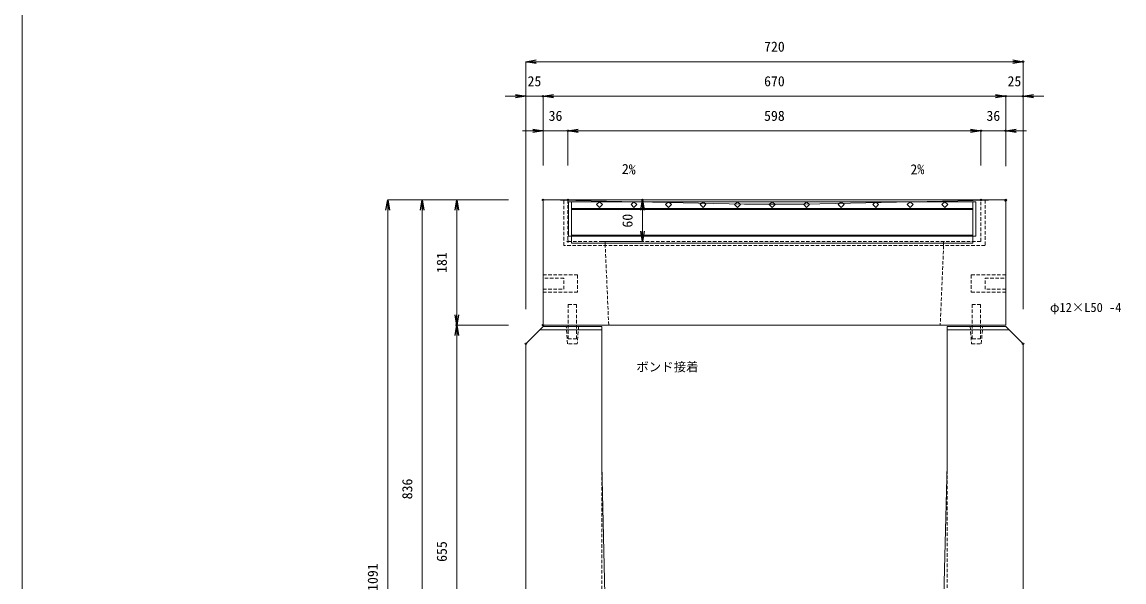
# Model space of a CAD drawing. Units: millimetres, scale not verified. Extents: x -1945 to 1945, y -1125 to 1715.
# Drawn here: x -1945 to -349, y -315 to 495 of the extents above; entities that cross this region are included whole.
import ezdxf
from ezdxf.enums import TextEntityAlignment as Align

# ---------------------------------------------------------------- set-up
doc = ezdxf.new("R2010")
doc.units = ezdxf.units.MM
doc.header["$LTSCALE"] = 10
doc.header["$PDMODE"] = 32
doc.header["$PDSIZE"] = 2
doc.linetypes.add('USER1', pattern=[0.75, 0.5, -0.25])
doc.layers.add('0-0_0', color=7, linetype='Continuous')
doc.layers.add('0-2_DEFPOINTS', color=7, linetype='Continuous')
for name, color, linetype, lineweight in [('0-1_TITLE', 7, 'Continuous', 18), ('0-3_KIJUN', 7, 'USER1', 18), ('0-5_SUNPO', 3, 'Continuous', 18), ('0-6_10-GR', 5, 'Continuous', 18)]:
    doc.layers.add(name, color=color, linetype=linetype, lineweight=lineweight)
doc.styles.add('ＭＳ ゴシック', font='')
doc.styles.get('ＭＳ ゴシック').set_extended_font_data('MS Gothic')

# ---------------------------------------------------------------- blocks, each defined once
blk = doc.blocks.new('_OPEN')
at = {"layer": '0-0_0'}
blk.add_line((0, 0), (-1, 0), dxfattribs=at)
blk.add_lwpolyline([(-1, 0.1667), (0, 0), (-1, -0.1667)], dxfattribs=at)
blk = doc.blocks.new('D1')
at = {"layer": '0-2_DEFPOINTS'}
for p in [(754.48, 1807.39), (754.48, 1657.39), (729.48, 1449.39)]:
    blk.add_point(p, dxfattribs=at)
at = {"layer": '0-5_SUNPO'}
for p, q in [((714.48, 1807.39), (699.48, 1807.39)), ((729.48, 1499.39), (729.48, 1807.39)), ((729.48, 1807.39), (754.48, 1807.39)), ((754.48, 1707.39), (754.48, 1807.39)), ((769.48, 1807.39), (784.48, 1807.39))]:
    blk.add_line(p, q, dxfattribs=at)
at = {"layer": '0-5_SUNPO', "xscale": 15, "yscale": 15}
blk.add_blockref('_OPEN', (729.48, 1807.39), dxfattribs=at)
at = {"layer": '0-5_SUNPO', "xscale": 15, "yscale": 15, "rotation": 180}
blk.add_blockref('_OPEN', (754.48, 1807.39), dxfattribs=at)
at = {"layer": '0-5_SUNPO', "color": 7, "style": 'ＭＳ ゴシック'}
blk.add_text('25', height=14.66, dxfattribs=at).set_placement((731.98, 1817.39), align=Align.BOTTOM_LEFT)
blk = doc.blocks.new('D2')
at = {"layer": '0-2_DEFPOINTS'}
for p in [(1424.48, 1807.39), (754.48, 1657.39), (1424.48, 1656.39)]:
    blk.add_point(p, dxfattribs=at)
at = {"layer": '0-5_SUNPO'}
for p, q in [((754.48, 1707.39), (754.48, 1807.39)), ((769.48, 1807.39), (1409.48, 1807.39)), ((1424.48, 1706.39), (1424.48, 1807.39))]:
    blk.add_line(p, q, dxfattribs=at)
at = {"layer": '0-5_SUNPO', "xscale": 15, "yscale": 15, "rotation": 180}
blk.add_blockref('_OPEN', (754.48, 1807.39), dxfattribs=at)
at = {"layer": '0-5_SUNPO', "xscale": 15, "yscale": 15}
blk.add_blockref('_OPEN', (1424.48, 1807.39), dxfattribs=at)
at = {"layer": '0-5_SUNPO', "color": 7, "style": 'ＭＳ ゴシック'}
blk.add_text('670', height=14.66, dxfattribs=at).set_placement((1074.48, 1817.39), align=Align.BOTTOM_LEFT)
blk = doc.blocks.new('D3')
at = {"layer": '0-2_DEFPOINTS'}
for p in [(1449.48, 1807.39), (1424.48, 1656.39), (1449.48, 1449.39)]:
    blk.add_point(p, dxfattribs=at)
at = {"layer": '0-5_SUNPO'}
for p, q in [((1409.48, 1807.39), (1394.48, 1807.39)), ((1424.48, 1706.39), (1424.48, 1807.39)), ((1424.48, 1807.39), (1449.48, 1807.39)), ((1449.48, 1499.39), (1449.48, 1807.39)), ((1464.48, 1807.39), (1479.48, 1807.39))]:
    blk.add_line(p, q, dxfattribs=at)
at = {"layer": '0-5_SUNPO', "xscale": 15, "yscale": 15}
blk.add_blockref('_OPEN', (1424.48, 1807.39), dxfattribs=at)
at = {"layer": '0-5_SUNPO', "xscale": 15, "yscale": 15, "rotation": 180}
blk.add_blockref('_OPEN', (1449.48, 1807.39), dxfattribs=at)
at = {"layer": '0-5_SUNPO', "color": 7, "style": 'ＭＳ ゴシック'}
blk.add_text('25', height=14.66, dxfattribs=at).set_placement((1426.98, 1817.39), align=Align.BOTTOM_LEFT)
blk = doc.blocks.new('D4')
at = {"layer": '0-2_DEFPOINTS'}
for p in [(1449.48, 1857.39), (729.48, 1449.39), (1449.48, 1449.39)]:
    blk.add_point(p, dxfattribs=at)
at = {"layer": '0-5_SUNPO'}
for p, q in [((729.48, 1499.39), (729.48, 1857.39)), ((744.48, 1857.39), (1434.48, 1857.39)), ((1449.48, 1499.39), (1449.48, 1857.39))]:
    blk.add_line(p, q, dxfattribs=at)
at = {"layer": '0-5_SUNPO', "xscale": 15, "yscale": 15, "rotation": 180}
blk.add_blockref('_OPEN', (729.48, 1857.39), dxfattribs=at)
at = {"layer": '0-5_SUNPO', "xscale": 15, "yscale": 15}
blk.add_blockref('_OPEN', (1449.48, 1857.39), dxfattribs=at)
at = {"layer": '0-5_SUNPO', "color": 7, "style": 'ＭＳ ゴシック'}
blk.add_text('720', height=14.66, dxfattribs=at).set_placement((1074.48, 1867.39), align=Align.BOTTOM_LEFT)
blk = doc.blocks.new('D6')
at = {"layer": '0-2_DEFPOINTS'}
for p in [(754.48, 1657.39), (529.48, 566.39), (749.48, 566.39)]:
    blk.add_point(p, dxfattribs=at)
at = {"layer": '0-5_SUNPO'}
for p, q in [((704.48, 1657.39), (529.48, 1657.39)), ((529.48, 1642.39), (529.48, 581.39)), ((699.48, 566.39), (529.48, 566.39))]:
    blk.add_line(p, q, dxfattribs=at)
at = {"layer": '0-5_SUNPO', "xscale": 15, "yscale": 15}
for p, rotation in [((529.48, 1657.39), 90), ((529.48, 566.39), 270)]:
    blk.add_blockref('_OPEN', p, dxfattribs=dict(at, rotation=rotation))
at = {"layer": '0-5_SUNPO', "color": 7, "style": 'ＭＳ ゴシック'}
blk.add_text('1091', height=14.66, rotation=90, dxfattribs=at).set_placement((519.48, 1091.89), align=Align.BOTTOM_LEFT)
blk = doc.blocks.new('D25')
at = {"layer": '0-2_DEFPOINTS'}
for p in [(754.48, 1657.39), (629.48, 1476.39), (754.48, 1476.39)]:
    blk.add_point(p, dxfattribs=at)
at = {"layer": '0-5_SUNPO'}
for p, q in [((704.48, 1657.39), (629.48, 1657.39)), ((629.48, 1642.39), (629.48, 1491.39)), ((704.48, 1476.39), (629.48, 1476.39))]:
    blk.add_line(p, q, dxfattribs=at)
at = {"layer": '0-5_SUNPO', "xscale": 15, "yscale": 15}
for p, rotation in [((629.48, 1657.39), 90), ((629.48, 1476.39), 270)]:
    blk.add_blockref('_OPEN', p, dxfattribs=dict(at, rotation=rotation))
at = {"layer": '0-5_SUNPO', "color": 7, "style": 'ＭＳ ゴシック'}
blk.add_text('181', height=14.66, rotation=90, dxfattribs=at).set_placement((619.48, 1551.89), align=Align.BOTTOM_LEFT)
blk = doc.blocks.new('D26')
at = {"layer": '0-2_DEFPOINTS'}
for p in [(754.48, 1476.39), (629.48, 821.39), (1089.48, 821.39)]:
    blk.add_point(p, dxfattribs=at)
at = {"layer": '0-5_SUNPO'}
for p, q in [((704.48, 1476.39), (629.48, 1476.39)), ((629.48, 1461.39), (629.48, 836.39)), ((1039.48, 821.39), (629.48, 821.39))]:
    blk.add_line(p, q, dxfattribs=at)
at = {"layer": '0-5_SUNPO', "xscale": 15, "yscale": 15}
for p, rotation in [((629.48, 1476.39), 90), ((629.48, 821.39), 270)]:
    blk.add_blockref('_OPEN', p, dxfattribs=dict(at, rotation=rotation))
at = {"layer": '0-5_SUNPO', "color": 7, "style": 'ＭＳ ゴシック'}
blk.add_text('655', height=14.66, rotation=90, dxfattribs=at).set_placement((619.48, 1133.89), align=Align.BOTTOM_LEFT)
blk = doc.blocks.new('D27')
at = {"layer": '0-2_DEFPOINTS'}
for p in [(754.48, 1657.39), (579.48, 821.39), (1089.48, 821.39)]:
    blk.add_point(p, dxfattribs=at)
at = {"layer": '0-5_SUNPO'}
for p, q in [((704.48, 1657.39), (579.48, 1657.39)), ((579.48, 1642.39), (579.48, 836.39)), ((1039.48, 821.39), (579.48, 821.39))]:
    blk.add_line(p, q, dxfattribs=at)
at = {"layer": '0-5_SUNPO', "xscale": 15, "yscale": 15}
for p, rotation in [((579.48, 1657.39), 90), ((579.48, 821.39), 270)]:
    blk.add_blockref('_OPEN', p, dxfattribs=dict(at, rotation=rotation))
at = {"layer": '0-5_SUNPO', "color": 7, "style": 'ＭＳ ゴシック'}
blk.add_text('836', height=14.66, rotation=90, dxfattribs=at).set_placement((569.48, 1224.39), align=Align.BOTTOM_LEFT)
blk = doc.blocks.new('D30')
at = {"layer": '0-2_DEFPOINTS'}
for p in [(790.48, 1757.39), (754.48, 1657.39), (790.48, 1657.39)]:
    blk.add_point(p, dxfattribs=at)
at = {"layer": '0-5_SUNPO'}
for p, q in [((739.48, 1757.39), (724.48, 1757.39)), ((754.48, 1707.39), (754.48, 1757.39)), ((754.48, 1757.39), (790.48, 1757.39)), ((790.48, 1707.39), (790.48, 1757.39)), ((805.48, 1757.39), (820.48, 1757.39))]:
    blk.add_line(p, q, dxfattribs=at)
at = {"layer": '0-5_SUNPO', "xscale": 15, "yscale": 15}
blk.add_blockref('_OPEN', (754.48, 1757.39), dxfattribs=at)
at = {"layer": '0-5_SUNPO', "xscale": 15, "yscale": 15, "rotation": 180}
blk.add_blockref('_OPEN', (790.48, 1757.39), dxfattribs=at)
at = {"layer": '0-5_SUNPO', "color": 7, "style": 'ＭＳ ゴシック'}
blk.add_text('36', height=14.66, dxfattribs=at).set_placement((762.48, 1767.39), align=Align.BOTTOM_LEFT)
blk = doc.blocks.new('D31')
at = {"layer": '0-2_DEFPOINTS'}
for p in [(1388.48, 1757.39), (790.48, 1657.39), (1388.48, 1657.39)]:
    blk.add_point(p, dxfattribs=at)
at = {"layer": '0-5_SUNPO'}
for p, q in [((790.48, 1707.39), (790.48, 1757.39)), ((805.48, 1757.39), (1373.48, 1757.39)), ((1388.48, 1707.39), (1388.48, 1757.39))]:
    blk.add_line(p, q, dxfattribs=at)
at = {"layer": '0-5_SUNPO', "xscale": 15, "yscale": 15, "rotation": 180}
blk.add_blockref('_OPEN', (790.48, 1757.39), dxfattribs=at)
at = {"layer": '0-5_SUNPO', "xscale": 15, "yscale": 15}
blk.add_blockref('_OPEN', (1388.48, 1757.39), dxfattribs=at)
at = {"layer": '0-5_SUNPO', "color": 7, "style": 'ＭＳ ゴシック'}
blk.add_text('598', height=14.66, dxfattribs=at).set_placement((1074.48, 1767.39), align=Align.BOTTOM_LEFT)
blk = doc.blocks.new('D32')
at = {"layer": '0-2_DEFPOINTS'}
for p in [(1424.48, 1757.39), (1388.48, 1657.39), (1424.48, 1657.39)]:
    blk.add_point(p, dxfattribs=at)
at = {"layer": '0-5_SUNPO'}
for p, q in [((1373.48, 1757.39), (1358.48, 1757.39)), ((1388.48, 1707.39), (1388.48, 1757.39)), ((1388.48, 1757.39), (1424.48, 1757.39)), ((1424.48, 1707.39), (1424.48, 1757.39)), ((1439.48, 1757.39), (1454.48, 1757.39))]:
    blk.add_line(p, q, dxfattribs=at)
at = {"layer": '0-5_SUNPO', "xscale": 15, "yscale": 15}
blk.add_blockref('_OPEN', (1388.48, 1757.39), dxfattribs=at)
at = {"layer": '0-5_SUNPO', "xscale": 15, "yscale": 15, "rotation": 180}
blk.add_blockref('_OPEN', (1424.48, 1757.39), dxfattribs=at)
at = {"layer": '0-5_SUNPO', "color": 7, "style": 'ＭＳ ゴシック'}
blk.add_text('36', height=14.66, dxfattribs=at).set_placement((1396.48, 1767.39), align=Align.BOTTOM_LEFT)
blk = doc.blocks.new('M16_insert_dan')
at = {"layer": '0-3_KIJUN', "color": 3}
for points in [[(0, -12.5), (-50, -12.5), (-50, 12.5), (0, 12.5)], [(0, 8), (-30, 8), (-30, -8), (0, -8)]]:
    blk.add_lwpolyline(points, close=True, dxfattribs=at)
blk = doc.blocks.new('D35')
at = {"layer": '0-2_DEFPOINTS'}
for p in [(790.48, 1657.39), (898.36, 1657.39), (790.48, 1597.39)]:
    blk.add_point(p, dxfattribs=at)
at = {"layer": '0-5_SUNPO'}
for p, q in [((840.48, 1657.39), (898.36, 1657.39)), ((898.36, 1612.39), (898.36, 1642.39)), ((840.48, 1597.39), (898.36, 1597.39))]:
    blk.add_line(p, q, dxfattribs=at)
at = {"layer": '0-5_SUNPO', "xscale": 15, "yscale": 15}
for p, rotation in [((898.36, 1657.39), 90), ((898.36, 1597.39), 270)]:
    blk.add_blockref('_OPEN', p, dxfattribs=dict(at, rotation=rotation))
at = {"layer": '0-5_SUNPO', "color": 7, "style": 'ＭＳ ゴシック'}
blk.add_text('60', height=14.66, rotation=90, dxfattribs=at).set_placement((888.36, 1617.39), align=Align.BOTTOM_LEFT)
blk = doc.blocks.new('A$C72A8650C')
at = {"layer": '0-6_10-GR'}
for p, q in [((0, 60), (0, 10)), ((0, 60), (4.5, 60)), ((4.5, 60), (4.5, 10)), ((4.5, 60), (4.5, 0)), ((585.5, 60), (4.5, 60)), ((585.5, 50), (4.5, 50)), ((585.5, 48.5), (4.5, 48.5)), ((40.76, 55.76), (45, 60)), ((45, 51.51), (40.76, 55.76)), ((45, 60), (49.24, 55.76)), ((49.24, 55.76), (45, 51.51)), ((90.76, 55.76), (95, 60)), ((95, 51.51), (90.76, 55.76)), ((95, 60), (99.24, 55.76)), ((99.24, 55.76), (95, 51.51)), ((140.76, 55.76), (145, 60)), ((145, 51.51), (140.76, 55.76)), ((145, 60), (149.24, 55.76)), ((149.24, 55.76), (145, 51.51)), ((190.76, 55.76), (195, 60)), ((195, 51.51), (190.76, 55.76)), ((195, 60), (199.24, 55.76)), ((199.24, 55.76), (195, 51.51)), ((240.76, 55.76), (245, 60)), ((245, 51.51), (240.76, 55.76)), ((245, 60), (249.24, 55.76)), ((249.24, 55.76), (245, 51.51)), ((290.76, 55.76), (295, 60)), ((295, 51.51), (290.76, 55.76)), ((295, 60), (299.24, 55.76)), ((299.24, 55.76), (295, 51.51)), ((340.76, 55.76), (345, 60)), ((345, 51.51), (340.76, 55.76)), ((345, 60), (349.24, 55.76)), ((349.24, 55.76), (345, 51.51)), ((390.76, 55.76), (395, 60)), ((395, 51.51), (390.76, 55.76)), ((395, 60), (399.24, 55.76)), ((399.24, 55.76), (395, 51.51)), ((440.76, 55.76), (445, 60)), ((445, 51.51), (440.76, 55.76)), ((445, 60), (449.24, 55.76)), ((449.24, 55.76), (445, 51.51)), ((490.76, 55.76), (495, 60)), ((495, 51.51), (490.76, 55.76)), ((495, 60), (499.24, 55.76)), ((499.24, 55.76), (495, 51.51)), ((540.76, 55.76), (545, 60)), ((545, 51.51), (540.76, 55.76)), ((545, 60), (549.24, 55.76)), ((549.24, 55.76), (545, 51.51)), ((585.5, 60), (585.5, 10)), ((590, 60), (585.5, 60)), ((585.5, 60), (585.5, 0)), ((590, 60), (590, 10)), ((0, 10), (4.5, 10)), ((585.5, 11.5), (4.5, 11.5)), ((585.5, 10), (4.5, 10)), ((585.5, 0), (4.5, 0)), ((590, 10), (585.5, 10))]:
    blk.add_line(p, q, dxfattribs=at)

msp = doc.modelspace()

# ---------------------------------------------------------------- linework, layer by layer
at = {"layer": '0-1_TITLE', "color": 2}
msp.add_lwpolyline([(-1945, -1124.95), (1945, -1124.95), (1945, 1715.05), (-1945, 1715.05)], close=True, dxfattribs=at)
at = {"layer": '0-3_KIJUN'}
msp.add_line((-1160.52, 237.39), (-1154.52, 237.39), dxfattribs=at)
at = {"layer": '0-3_KIJUN', "linetype": 'Continuous'}
for p, q in [((-1195.52, 49.39), (-1105.52, 49.39)), ((-515.52, 49.39), (-605.52, 49.39))]:
    msp.add_line(p, q, dxfattribs=at)
msp.add_lwpolyline([(-520.52, 56.39), (-1190.52, 56.39), (-1190.52, 237.39), (-520.52, 237.39)], close=True, dxfattribs=at)
for points in [[(-1187.52, 237.39), (-899.02, 231.39), (-812.02, 231.39), (-523.52, 237.39)], [(-515.52, -853.61), (-1195.52, -853.61), (-1215.52, -833.61), (-1215.52, 29.39), (-1190.52, 54.39), (-1105.52, 54.39), (-1105.52, -145.61), (-1100.52, -353.61)], [(-610.52, -353.61), (-605.52, -145.61), (-605.52, 54.39), (-520.52, 54.39), (-495.52, 29.39), (-495.52, -833.61), (-515.52, -853.61)]]:
    msp.add_lwpolyline(points, dxfattribs=at)
at = {"layer": '0-3_KIJUN'}
for points in [[(-1160.52, 237.39), (-1154.52, 237.39), (-1154.52, 177.39), (-556.52, 177.39), (-556.52, 237.39), (-550.52, 237.39), (-550.52, 171.39), (-1160.52, 171.39)], [(-1154.02, 86.39), (-1142.02, 86.39), (-1142.02, 36.39), (-1154.02, 36.39)], [(-557.02, 86.39), (-569.02, 86.39), (-569.02, 36.39), (-557.02, 36.39)], [(-1157.02, 54.39), (-1139.02, 54.39), (-1141.02, 29.39), (-1155.02, 29.39)], [(-554.02, 54.39), (-572.02, 54.39), (-570.02, 29.39), (-556.02, 29.39)]]:
    msp.add_lwpolyline(points, close=True, dxfattribs=at)
for points in [[(-610.52, 177.39), (-610.52, 171.39), (-615.52, 56.39), (-1095.52, 56.39), (-1100.52, 171.39), (-1100.52, 177.39)], [(-1105.52, 54.39), (-1105.52, -743.61), (-605.52, -743.61), (-605.52, 54.39)]]:
    msp.add_lwpolyline(points, dxfattribs=at)

# ---------------------------------------------------------------- block references
at = {"layer": '0-3_KIJUN', "rotation": 180}
msp.add_blockref('M16_insert_dan', (-1190.52, 116.39), dxfattribs=at)
at = {"layer": '0-3_KIJUN', "xscale": -1, "rotation": 180}
msp.add_blockref('M16_insert_dan', (-520.52, 116.39), dxfattribs=at)
at = {"layer": '0-5_SUNPO'}
for name in ['D4', 'D1', 'D2', 'D3', 'D30', 'D31', 'D32', 'D6', 'D27', 'D25', 'D35', 'D26']:
    msp.add_blockref(name, (-1945, -1420), dxfattribs=at)
at = {"layer": '0-6_10-GR'}
msp.add_blockref('A$C72A8650C', (-1153.9, 174.89), dxfattribs=at)

# ---------------------------------------------------------------- texts
at = {"layer": '0-5_SUNPO', "color": 7, "style": 'ＭＳ ゴシック'}
for rotation, p in [(358, (-1076.86, 270.57)), (2, (-658.13, 269.74))]:
    msp.add_text('2%', height=14.66, rotation=rotation, dxfattribs=at).set_placement(p, align=Align.BOTTOM_LEFT)
for s, p in [('φ12×L50 -4', (-456.51, 71.39)), ('ボンド接着', (-1055.52, -14.61))]:
    msp.add_text(s, height=13.2, dxfattribs=at).set_placement(p, align=Align.BOTTOM_LEFT)

doc.saveas('drawing.dxf')
